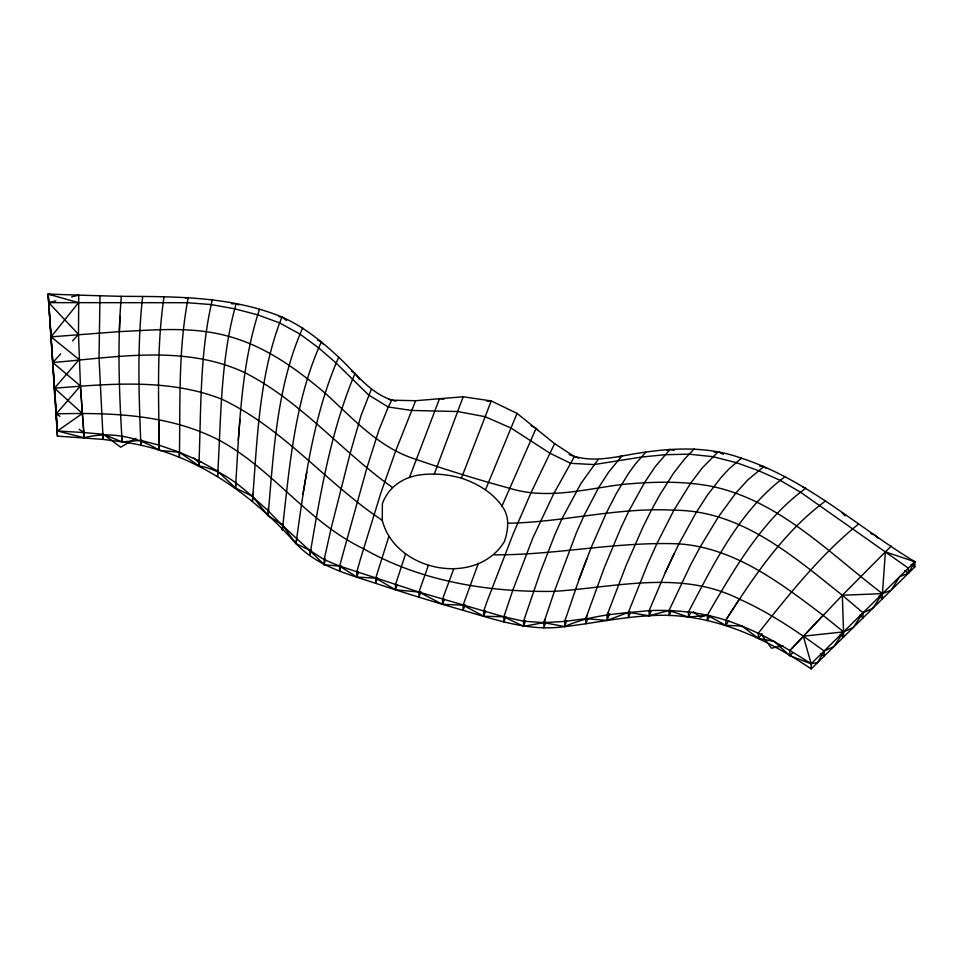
<?xml version="1.0" encoding="UTF-8"?>
<svg xmlns="http://www.w3.org/2000/svg" width="963" height="963" viewBox="0 0 963 963"><rect width="100%" height="100%" fill="white"/><g stroke="black" fill="none" stroke-linecap="round" stroke-linejoin="round"><path stroke-width="1.44" d="M382.275 520.321L382.383 503.757C388.462 486.688 404.111 476.468 421.686 474.711C435.035 473.11 448.493 474.566 461.409 478.166C477.166 483.462 492.274 492.213 501.976 506.057C509.969 516.674 508.38 529.578 504.456 541.459C476.396 587.695 395.071 571.372 382.275 520.321C326.397 483.197 283.11 427.957 221.683 399.139C168.621 378.254 110.071 383.9 54.518 388.185L54.542 393.349M395.937 401.186C371.212 395.312 356.382 373.548 338.675 357.225C321.702 341.275 303.345 326.529 281.93 316.983C230.939 296.159 175.398 296.604 121.314 296.339C117.245 344.778 119.207 393.47 122.132 441.897C191.3 451.045 250.512 492.526 295.978 543.589C317.092 566.136 347.402 574.08 375.726 583.337C404.653 592.955 433.795 601.923 463.095 610.313C496.114 619.883 529.794 631.8 564.715 626.588C592.907 623.314 620.762 617.307 649.158 615.766C707.986 611.373 763.539 636.712 811.183 668.912L914.85 566.918L914.838 561.754C857.371 526.737 806.44 479.189 741.414 458.207C710.802 447.037 677.735 447.47 645.896 452.104C620.509 455.138 594.051 464.611 569.097 454.512M199.04 460.013L198.859 465.911C226.991 470.594 247.479 492.575 268.039 510.583C285.65 529.819 306.029 546.117 324.17 564.775L339.59 566.075L418.941 592.052L503.842 616.802L523.559 621.207L543.854 622.616L564.715 626.588C591.113 614.466 620.678 613.563 649.134 610.614C668.635 609.892 688.196 611.132 707.299 615.237C745.109 623.446 778.911 643.14 811.171 663.748L817.671 662.532L824.123 651L833.862 646.594L843.564 631.872L853.302 627.479L863.004 612.757L872.743 608.351L882.433 593.629L885.394 551.895L891.329 546.081M51.063 342.021L51.051 336.857L119.352 331.633L120.002 316.297M121.314 296.339L100.008 295.773L99.02 357.851L103.137 439.393L122.132 441.897L140.887 440.38L159.292 445.243L179.383 452.201L198.847 460.747L217.554 471.039L235.49 488.012L252.426 496.258L268.051 515.735L282.267 524.919L295.978 543.589L309.797 550.318L324.158 559.623L339.59 566.075L356.852 577.054L375.702 578.173L395.516 589.813L418.941 592.052L442.511 604.331L463.083 605.161L483.679 616.224L503.842 616.802L523.583 626.359L543.854 622.616L564.703 621.424L585.757 618.655L607.063 620.437L628.37 612.36L649.158 615.766L669.044 610.482L688.473 617.114L707.299 615.237L725.789 625.348L742.088 626.058L758.314 638.373L774.24 641.502L789.889 655.755L811.171 663.748L914.838 561.754L910.914 560.009M217.867 470.317L217.578 476.191C221.189 418.676 220.166 359.536 236.176 303.682L238.764 304.886M235.827 482.282L235.49 488.012C239.378 428.222 240.569 366.759 259.468 309.364M252.763 496.992L252.438 501.41C257.35 439.67 258.758 375.293 281.93 316.983L286.541 320.571M238.222 440.573L239.98 419.399M268.569 509.74L268.051 515.735C273.648 452.694 276.598 386.632 302.683 327.95M252.426 496.258L252.667 493.381M268.039 510.583L268.34 507.645M142.644 296.76C137.023 346.162 138.925 395.986 140.911 445.544L140.634 439.634M282.953 524.269L282.279 530.083C289.574 466.778 294.522 400.56 321.377 341.841L317.369 339.963M296.809 538.088L295.978 543.589C304.826 480.73 313.023 415.908 338.675 357.225M164.023 297.025C156.403 347.751 158.739 399.296 159.304 450.395L179.383 452.201L198.859 465.911C201.267 410.443 199.389 353.806 212.414 299.469M302.936 494.236L306.836 472.123M310.856 549.801L309.809 555.482C320.282 494.175 330.682 431.135 355.022 373.415L351.531 371.056M578.546 458.027L574.357 456.582L554.616 443.642L517.059 413.392L491.25 400.945L463.191 396.756L415.643 400.716L395.793 450.648L380.903 492.851L360.102 560.249L356.828 571.89L356.852 577.054L357.935 571.456M325.47 558.949L324.17 564.775L324.158 559.623L330.983 528.988L350.135 453.404L360.981 415.703L371.224 389.558M554.616 443.642L531.131 492.442L513.231 533.719L487.735 599.672L483.667 611.072L483.679 616.224L485.027 610.711M341.119 565.546L339.614 571.228L339.59 566.075L366.71 468.56L378.856 430.268L388.245 406.988L391.7 400.175L415.643 400.716M356.852 577.054L358.296 571.878M377.508 577.607L375.726 583.337L375.702 578.173L388.932 536.271M405.592 553.833L395.492 584.661L395.516 589.813L397.189 584.697M566.593 620.894L564.715 626.588L564.703 621.424L579.016 579.497L590.981 548.031L606.353 512.93L616.428 493.285L628.394 473.615L634.966 464.503L645.896 452.104M525.485 620.714L523.583 626.359L523.559 621.207L540.46 571.817L554.652 535.187L561.935 518.828L580.87 483.619L598.071 459.616M505.744 616.392L503.866 621.954L503.842 616.802L512.761 590.343L532.9 537.823L553.569 494.043L574.357 456.582M545.792 622.086L543.878 627.768L543.854 622.616L554.399 591.354L576.488 532.527L584.06 515.494L598.673 487.555L608.556 472.255L621.978 455.86L619.161 456.907M428.366 565.377L418.941 592.052L418.953 597.216L420.951 591.607M461.409 478.166L491.25 400.945L486.821 401.102M587.791 618.15L585.781 623.807L585.757 618.655L604.535 567.051L620.617 528.506L628.791 511.209L644.428 482.728L655.297 466.574L669.995 449.504L674.281 450.299M483.679 616.224L485.484 611.156M434.325 473.965L463.191 396.756M478.214 563.837L463.083 605.161L463.095 610.313L465.165 604.68M453.802 568.724L442.499 599.179L442.511 604.331L444.388 599.275M409.468 477.479L439.573 398.55L444.015 399.176M579.016 579.497L586.828 558.588M609.627 613.539L607.063 620.437L607.039 615.285L626.275 565.028L642.875 527.255L651.325 510.27L659.474 495.403L673.378 473.447L684.079 459.604L694.227 448.866M630.476 612.131L628.382 617.524L628.37 612.36L648.003 563.355L656.983 543.421L673.907 510.234L690.664 483.173L702.4 467.765L718.217 451.731L723.382 454.319M485.484 489.77L517.059 413.392M543.854 622.616L544.974 619.859M651.277 610.59L649.158 615.766L649.134 610.614L665.325 572.479L678.915 543.866L696.381 512.172L707.889 494.44L721.588 476.878L729.051 468.861L741.414 458.207M585.757 618.655L586.924 615.911M501.976 506.057L536.102 428.354L531.034 425.742M607.039 615.285L608.231 612.624M671.464 610.41L669.068 615.634L669.044 610.482L690.507 565.076L700.209 546.924L718.338 516.938L735.888 493.02L747.842 479.875L763.828 466.634L766.223 468.295M665.325 572.479L674.184 553.496M691.097 611.986L688.473 617.114L688.449 611.962C714.281 563.211 739.801 509.896 785.435 476.444M710.164 615.441L707.324 620.401L707.299 615.237C734.275 569.217 761.829 520.176 805.826 488.193L803.118 487.314M728.75 620.666L725.789 625.348L725.765 620.196C753.764 576.813 783.184 532.31 825.231 501.229M725.765 620.196L739.355 599.094C769.714 612.685 797.328 631.463 824.123 651L824.147 656.164L820.476 653.54M761.938 633.762L758.314 638.373L758.29 633.209C788.95 594.508 820.055 555.35 858.527 524.028M102.68 433.543L103.137 439.393L57.431 436.119L48.15 294.088L78.737 295.123L78.485 334.39L80.459 385.934L56.263 413.849L56.275 419.013M60.693 353.866L52.784 362.521L52.796 367.685M72.55 340.878L78.485 334.39L48.728 302.647L55.878 300.853M792.778 652.649L789.889 655.755L789.877 650.591L842.312 595.254L885.394 551.895L914.838 561.754L908.374 573.286L899.719 576.632L891.088 590.295L882.433 593.629L842.312 595.254C793.055 556.024 740.679 510.161 673.907 510.234C618.15 506.995 563.704 522.271 508.295 523.21M789.877 650.591L823.052 615.285L843.564 631.872L843.576 637.037L840.157 634.268M135.915 438.309L120.676 447.217L102.728 433.844M707.311 614.839L700.342 617.151L693.228 611.661M667.166 450.419L669.995 449.504M71.587 296.917L78.737 295.123L100.008 295.773M783.027 645.704L771.435 648.207L761.035 633.943M185.426 298.024L188.279 297.471C177.962 350.026 180.382 404.087 179.395 457.353L179.383 452.201M201.111 461.626L198.197 462.059L193.816 457.931M713.992 452.129L718.217 451.731M119.352 331.633C155.741 329.924 192.937 326.264 228.52 336.328C265.186 346.114 296.339 368.877 324.952 392.976C352.903 418.315 378.82 447.964 416.172 459.411C446.976 470.125 478.166 479.755 509.644 488.277C546.647 499.797 584.372 489.336 621.436 484.533C652.059 481.656 683.212 480.561 713.523 486.724C780.548 501.711 829.552 553.52 882.433 593.629L882.457 598.793L879.087 596.025M231.722 303.851L236.176 303.682M494.091 554.857C555.844 555.194 617.054 541.338 678.915 543.866C734.516 547.754 780.283 582.88 823.052 615.285M279.126 316.671L281.93 316.983M759.626 466.02L763.828 466.634M739.355 599.094C681.154 569.687 615.839 587.249 554.399 591.354C488.674 592.401 421.168 581.604 363.436 548.681C308.076 522.367 272.661 468.921 219.083 440.175C169.127 414.271 111.311 412.477 56.263 413.849L48.15 294.088L53.976 295.268M388.98 399.452L391.7 400.175M870.853 533.634L874.958 535.115L878.027 538.136M911.142 564.438L914.85 566.918M392.302 487.386C341.6 451.442 301.202 401.535 245.156 372.813C184.944 344.381 116.475 357.261 52.784 362.521L80.459 385.934L84.022 437.744C109.252 431.243 137.456 436.371 159.304 450.395L159.172 444.762M59.875 416.293L56.263 413.849L57.431 436.119M79.183 429.329L83.998 432.592L103.113 434.229L122.132 441.897L121.759 436.046M904.751 570.722L908.374 573.286L908.35 568.134L800.337 492.081L779.982 480.26L758.35 470.57L735.901 462.529L712.74 456.655L688.93 454.163L664.952 454.717L641.069 457.1L594.051 464.587L570.59 463.299L549.825 453.152L510.932 428.005L485.099 416.69L457.594 411.526L411.562 410.443L388.245 406.988L368.6 394.962L335.906 362.858L318.416 347.691L299.758 333.968L279.378 322.81L257.422 314.757L234.503 308.774L211.029 304.549L187.147 302.707L48.728 302.647L48.752 307.799M859.754 615.152L863.017 617.909L863.004 612.757L842.312 595.254L843.564 631.872L803.311 636.182L811.171 663.748L811.183 668.912M841.999 512.749L845.105 515.831M536.102 428.354L538.052 430.509M321.377 341.841L323.291 344.116M355.022 373.415L359.536 379.338M83.54 432.279L84.022 437.744L57.419 430.955L48.15 294.088L78.545 302.707L51.051 336.857L79.159 359.56L54.518 388.185L82.385 413.524L83.998 432.592L57.419 430.955L82.385 413.524L80.459 385.934M158.751 419.784L159.292 445.243"/></g></svg>
